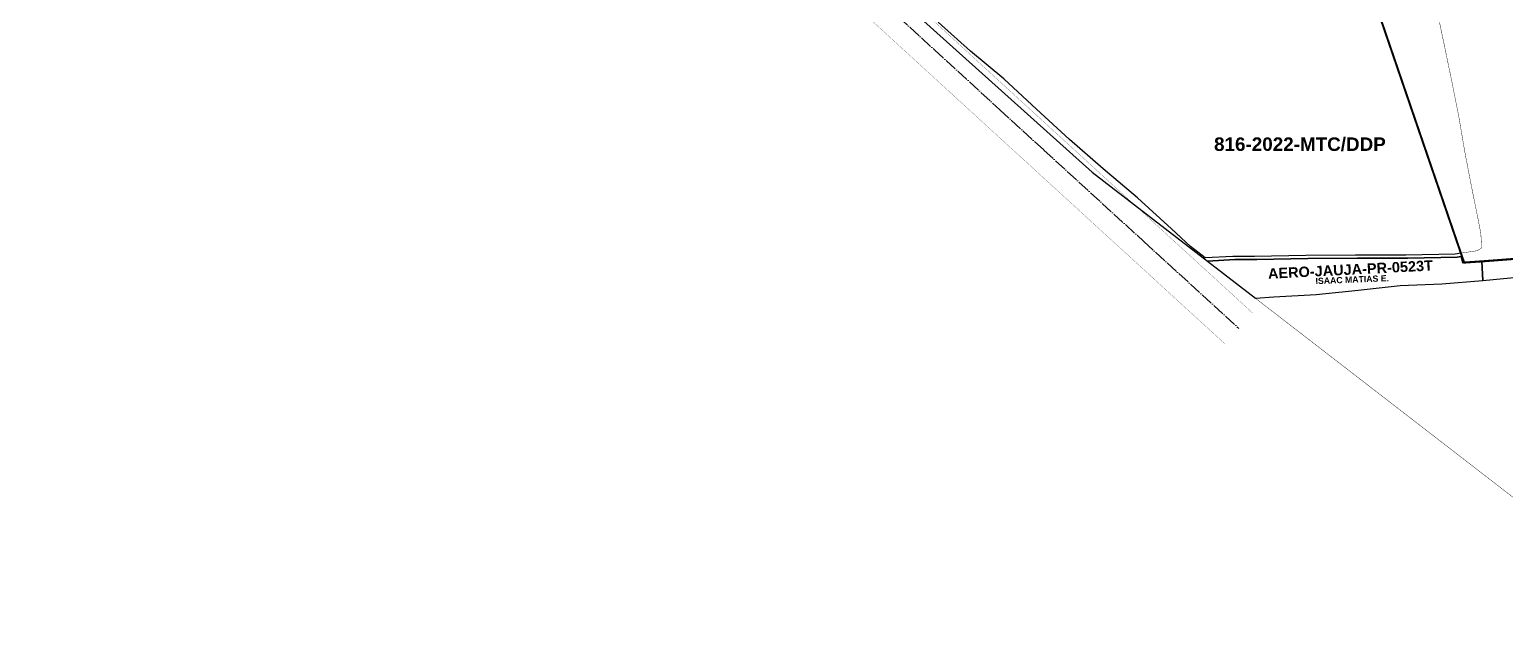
# Model space of a CAD drawing. Header units: metres. Extents: x 91 to 896469, y 125 to 17394210.
# Drawn here: x 446564 to 447275, y 8697889 to 8698179 of the extents above; entities that cross this region are included whole.
import ezdxf
from ezdxf.enums import TextEntityAlignment as Align

# ---------------------------------------------------------------- set-up
doc = ezdxf.new("R2010")
doc.units = ezdxf.units.M
doc.header["$MEASUREMENT"] = 0
for name, pattern in [('ACAD_ISO04W100', [30, 24, -3, 0, -3]), ('DASHDOT2', [0.5, 0.25, -0.125, 0, -0.125]), ('DASHED', [0.75, 0.5, -0.25])]:
    doc.linetypes.add(name, pattern=pattern)
doc.layers.add('CBC-INTEREST-JAUJA', color=150, linetype='Continuous', lineweight=30)
doc.layers.add('PREDIO ADQUIRIDO ( CON RM)', color=3, linetype='Continuous', lineweight=30)
for name, color, linetype in [('DERECHO DE VIA JAUJA TARMA', 7, 'Continuous'), ('EXPEDIENTES', 5, 'Continuous'), ('ortofoto 2025', 7, 'Continuous')]:
    doc.layers.add(name, color=color, linetype=linetype)
doc.styles.add('SANSSERIFBOLD', font='sasb____.pfb')
doc.styles.add('VERTICES', font='sanssb__.ttf')

msp = doc.modelspace()

# ---------------------------------------------------------------- linework, layer by layer
at = {"color": 4, "linetype": 'DASHDOT2', "ltscale": 50}
msp.add_lwpolyline([(447406.29, 8698078.49), (447264.05, 8698067.64), (447255.5, 8698067.06), (447192.47, 8698251.19)], dxfattribs=at)
at = {"layer": 'CBC-INTEREST-JAUJA', "color": 150}
for points in [[(446956.09, 8698218.6), (447076.22, 8698110.71), (447131.76, 8698067.78), (447145.02, 8698068.5), (447155.55, 8698068.56), (447180.22, 8698068.96), (447204.1, 8698069.11), (447228.41, 8698069.2), (447252.11, 8698069.66), (447254.02, 8698069.96), (447254.9, 8698067.01), (447255.5, 8698067.06), (447253.95, 8698071.6), (447251.11, 8698071.17), (447227.41, 8698070.71), (447203.1, 8698070.62), (447179.22, 8698070.47), (447154.56, 8698070.07), (447144.03, 8698070.01), (447130.75, 8698069.28), (447123.62, 8698074.8), (447114.52, 8698083.28), (447098.12, 8698098.35), (447081.6, 8698112.26), (447065.26, 8698126.47), (447049.41, 8698140.99), (447033.62, 8698155.57), (447017.65, 8698168.93), (447002.04, 8698182.96)], [(447406.29, 8698078.49), (447264.05, 8698067.64), (447264.05, 8698067.64), (447264.59, 8698058.38), (447282.81, 8698060.11)]]:
    msp.add_lwpolyline(points, dxfattribs=at)
msp.add_lwpolyline([(447131.76, 8698067.78), (447154.91, 8698049.89), (447163.83, 8698050.57), (447184.17, 8698051.61), (447204.46, 8698053.8), (447224.61, 8698055.94), (447244.81, 8698056.84), (447264.59, 8698058.38), (447264.05, 8698067.64), (447254.9, 8698067.01), (447254.02, 8698069.96), (447252.11, 8698069.66), (447228.41, 8698069.2), (447204.1, 8698069.11), (447180.22, 8698068.96), (447155.55, 8698068.56), (447145.02, 8698068.5), (447131.76, 8698067.78)], close=True, dxfattribs=at)
at = {"layer": 'DERECHO DE VIA JAUJA TARMA', "color": 6, "linetype": 'DASHED', "lineweight": 9, "ltscale": 5, "const_width": 0.1}
for points in [[(446578.45, 8698578.03), (446596.04, 8698560.3), (446629.44, 8698526.68), (446673.92, 8698482.05), (446681.88, 8698474.48), (446691.45, 8698465.41), (446717.85, 8698441.06), (446741.85, 8698419.21), (446745.17, 8698416.16), (446759.14, 8698403.52), (446795.51, 8698370.29), (446820.4, 8698347.63), (446833.58, 8698335.59), (446896.46, 8698278.23), (446939.14, 8698239.22), (447007.03, 8698176.96), (447038.46, 8698148.15), (447059.78, 8698128.65), (447107.96, 8698084.54), (447153.64, 8698042.7)], [(446564.25, 8698563.95), (446581.84, 8698546.22), (446615.26, 8698512.58), (446659.94, 8698467.73), (446668.11, 8698459.98), (446677.79, 8698450.8), (446704.33, 8698426.32), (446728.35, 8698404.46), (446731.69, 8698401.38), (446745.68, 8698388.72), (446782.03, 8698355.51), (446806.92, 8698332.85), (446820.09, 8698320.82), (446882.98, 8698263.46), (446925.64, 8698224.47), (446993.51, 8698162.22), (447024.95, 8698133.4), (447046.29, 8698113.89), (447094.46, 8698069.79), (447140.14, 8698027.95)]]:
    msp.add_lwpolyline(points, dxfattribs=at)
at = {"layer": 'DERECHO DE VIA JAUJA TARMA', "color": 1, "linetype": 'ACAD_ISO04W100', "lineweight": 9, "ltscale": 0.25}
msp.add_lwpolyline([(446571.35, 8698570.99), (446588.94, 8698553.26), (446622.35, 8698519.63), (446666.93, 8698474.89), (446674.99, 8698467.23), (446684.62, 8698458.1), (446711.09, 8698433.69), (446735.1, 8698411.84), (446738.43, 8698408.77), (446752.41, 8698396.12), (446788.77, 8698362.9), (446813.66, 8698340.24), (446826.83, 8698328.2), (446889.72, 8698270.85), (446932.39, 8698231.85), (447000.27, 8698169.59), (447031.7, 8698140.77), (447053.04, 8698121.27), (447101.21, 8698077.16), (447146.89, 8698035.32)], dxfattribs=at)
at = {"layer": 'ortofoto 2025', "color": 30, "const_width": 1}
msp.add_lwpolyline([(447406.29, 8698078.49), (447264.05, 8698067.64), (447255.5, 8698067.06), (447192.47, 8698251.19)], dxfattribs=at)
at = {"layer": 'PREDIO ADQUIRIDO ( CON RM)', "lineweight": 0, "const_width": 0.2}
for points in [[(447242.5, 8698188.26), (447246.12, 8698171.06), (447249.56, 8698154.41), (447252.94, 8698137.4), (447255.89, 8698120.08), (447259.02, 8698103.86), (447262.34, 8698087.45), (447263.55, 8698081.06), (447263.92, 8698074.97), (447263.67, 8698073.94), (447261.85, 8698072.78), (447259.29, 8698072.42), (447251.11, 8698071.17), (447227.41, 8698070.71), (447203.1, 8698070.62), (447179.22, 8698070.47), (447154.56, 8698070.07), (447144.03, 8698070.01), (447130.75, 8698069.28), (447123.62, 8698074.8), (447114.52, 8698083.28), (447098.12, 8698098.35), (447081.6, 8698112.26), (447065.26, 8698126.47), (447049.41, 8698140.99), (447033.62, 8698155.57), (447017.65, 8698168.93), (447002.04, 8698182.96)], [(447282.81, 8698060.11), (447264.59, 8698058.38), (447244.81, 8698056.84), (447224.61, 8698055.94), (447204.46, 8698053.8), (447184.17, 8698051.61), (447163.83, 8698050.57), (447154.91, 8698049.89), (447363.24, 8697888.86)]]:
    msp.add_lwpolyline(points, dxfattribs=at)

# ---------------------------------------------------------------- texts
at = {"layer": 'CBC-INTEREST-JAUJA', "style": 'SANSSERIFBOLD'}
for s, height, rotation, p in [('AERO-JAUJA-PR-0523T', 5, 2.89711, (447161.11, 8698059.23)), ('ISAAC MATIAS E. ', 3, 2.31832, (447183.97, 8698056.65))]:
    msp.add_text(s, height=height, rotation=rotation, dxfattribs=at).set_placement(p)
at = {"layer": 'EXPEDIENTES', "color": 5, "linetype": 'DASHED', "style": 'VERTICES'}
msp.add_text('816-2022-MTC/DDP', height=6.5, dxfattribs=at).set_placement((447176.37, 8698124.22), align=Align.MIDDLE)

doc.saveas('drawing.dxf')
